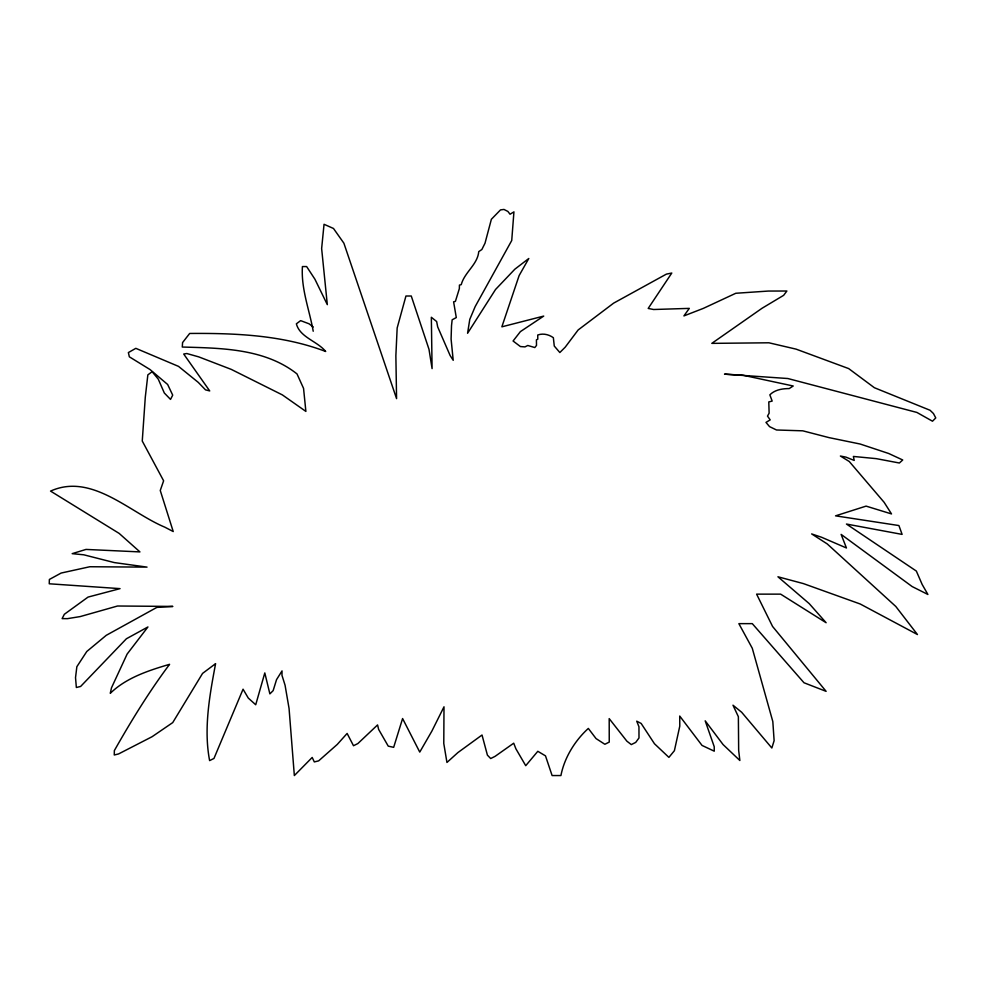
<?xml version="1.0" encoding="UTF-8"?>
<svg xmlns="http://www.w3.org/2000/svg" width="985" height="985" viewBox="0 0 985 985"><rect width="100%" height="100%" fill="white"/><g stroke="black" fill="none" stroke-linecap="round" stroke-linejoin="round"><path stroke-width="1.48" d="M313.218 331.243C309.462 309.918 300.967 288.9 302.42 266.566L306.63 266.553L314.929 279.235L327.315 304.648L321.639 248.552L324.04 224.284L333.484 228.471L343.888 243.197L396.573 398.642L395.871 355.757L397.164 327.98L405.943 296.017L411.262 296.005L429.004 349.343L432.083 368.612L431.344 317.281L436.65 321.541L437.685 326.885L450.12 355.499L453.211 360.313L451.093 339.099L451.512 325.727L452.152 319.805L456.289 317.576L453.605 301.816L455.402 301.385L459.355 288.593L459.441 285.084L461.239 284.653C464.526 272.217 477.59 264.596 478.747 251.631L481.862 249.513L485.014 243.221L491.367 219.286L500.515 209.891L503.975 209.448L507.878 211.43L510.058 214.237L513.936 211.874L511.732 240.5L475.189 306.557L469.783 319.374L467.579 333.275L495.566 289.455L514.872 269.176L528.797 258.501L519.132 275.554L501.858 326.823L543.72 316.087L520.388 331.625L513.074 341.007L520.425 346.56L524.98 346.892L527.775 345.476L534.793 347.545L536.505 345.427L536.419 339.862L537.798 339.16L537.736 335.011C543.067 333.09 548.854 334.481 553.361 337.707L554.272 346.043L559.837 352.531L565.218 347.163L578.133 329.975L613.643 303.134L666.389 274.125L671.782 273.042L648.192 308.44L653.597 309.512L689.291 308.379L683.922 315.914L703.376 308.367L735.795 293.271L768.374 291.055L786.867 291.018L783.641 295.328L762.021 308.28L711.81 343.371L768.903 342.792L796.077 349.133L848.676 368.587L874.384 387.721L930.086 410.277L933.46 413.552L935.75 417.935L932.5 421.211L916.875 412.432L787.852 378.523L724.517 374.152L743.047 375.236L793.208 385.997L789.207 388.57C782.41 388.57 774.813 389.789 769.851 394.85L772.166 401.08L768.792 401.917L769.125 413.183L767.512 416.113L770.196 419.881L765.985 422.405L769.544 426.616L776.5 429.989L802.775 430.827L828.988 437.611L860.164 444.026L888.692 453.494L902.716 459.983L899.379 463.012L876.256 458.641L853.379 456.449L854.229 460.438L845.918 457.126L840.39 456.018L849.279 461.522L884.124 502.313L891.511 513.924L866.086 506.118L835.551 515.844L898.911 525.547L902.112 534.399L846.447 524.045L916.346 571.066L922.145 584.425L927.895 594.472L912.159 586.567L841.128 534.399L846.447 547.98L821.625 537.281L811.652 533.919L827.24 543.929L895.808 606.477L917.454 634.537L860.2 603.99L803.415 583.6L777.941 576.779L809.19 603.596L826.12 622.729L780.637 594.14L756.603 594.14L772.572 626.46L826.12 691.347L804.006 682.765L752.281 623.64L738.861 623.64L752.281 648.265L772.819 721.562L774.124 740.658L771.846 748.009L741.656 712.254L732.988 705.198L738.368 716.698L738.664 750.361L739.858 760.494L723.076 744.562L705.186 720.811L714.224 746.692L714.26 751.186L702.034 745.423L679.724 716.046L679.785 726.117L674.393 750.705L668.901 757.379L654.471 743.749L641.149 723.446L636.729 721.168L638.957 726.77L638.994 737.962L635.707 742.407L631.299 744.586L626.879 741.176L609.198 718.619L609.247 742.087L604.852 744.278L596.036 738.578L588.328 728.432C574.981 740.572 564.417 757.576 560.921 775.552L552.105 775.552L545.493 755.864L537.81 751.296L525.731 765.69L515.894 748.797L513.714 743.195L495.073 756.357L490.69 758.536L487.415 755.15L482.022 735.019L457.914 752.565L446.944 762.464L443.779 743.478L444.001 706.799L431.873 731.104L419.758 752.097L402.594 718.545L393.668 747.332L388.25 746.15L378.622 729.38L377.575 724.923L357.863 743.564L353.504 745.731L347.126 733.443L337.264 744.426L318.647 760.863L314.313 761.922L312.196 757.453L294.343 775.552L289.061 708.449L285.071 685.24L281.969 675.291L282.03 670.896L276.539 679.638L273.153 690.62L269.878 693.896L264.805 672.927L255.718 704.767L248.294 698.082L243.061 689.204L213.967 758.45L209.62 760.605C203.501 728.752 209.657 695.201 215.592 663.656L202.565 673.408L172.732 722.596L152.109 736.694L118.557 753.944L114.26 754.99L114.358 750.582C131.19 720.897 149.129 691.655 169.58 664.321C148.661 670.477 126.117 677.791 110.283 693.329L111.477 687.85L127.127 654.065L147.935 626.952L126.4 638.76L80.635 686.446L76.35 687.493L75.525 677.631L76.855 666.71L86.779 651.504L106.269 635.313L156.849 607.4L172.843 606.428L117.547 606.009L80.179 616.585L67.411 618.654L62.117 618.617L64.345 614.283L88.059 597.082L120.047 588.636L49.25 583.785L49.361 579.463L61.144 573.048L89.832 566.744L147.036 567.114L114.272 562.57L83.762 554.801L72.176 553.656L86.003 549.421L139.932 551.908L119.148 533.402L50.555 491.096C91.617 472.566 129.552 512.446 164.827 527.172L173.225 531.543L160.26 490.481L163.621 480.803L142.259 441.034L145.287 397.238L147.849 374.879L152.121 371.69L158.277 379.151L164.323 393.003L170.516 399.405L172.707 395.145L167.647 384.482L150.065 369.572L129.343 356.816L128.382 352.568L135.819 348.333L178.531 366.383L198.256 382.377L205.508 389.851L209.706 390.922L183.702 354.021L186.818 353.529L198.748 356.878L231.278 369.387L282.363 394.899L305.879 411.41L303.552 388.373L297.014 373.931C264.682 348.394 221.305 348.161 182.274 347.04L182.582 342.558L189.674 333.459C235.427 333.078 282.584 335.072 325.69 351.485C317.207 341.044 299.896 337.436 296.374 323.819L300.647 320.63L309.068 323.806L313.267 326.995"/></g></svg>
